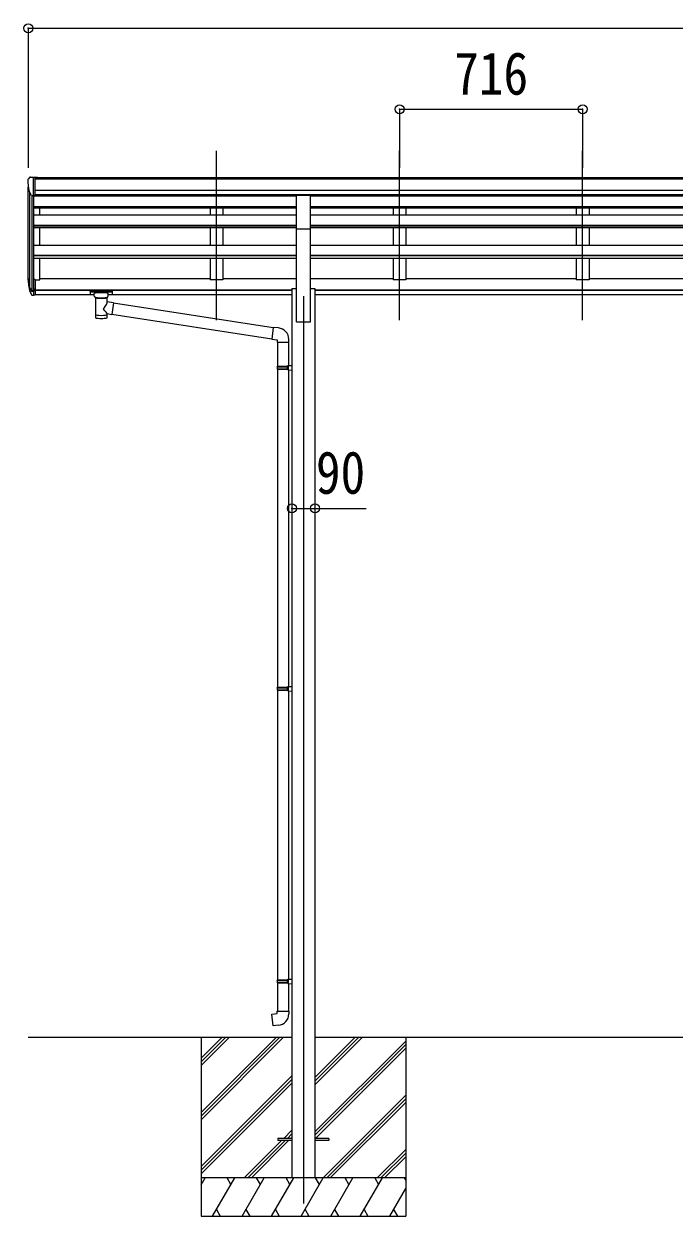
# Model space of a CAD drawing. Units: millimetres at full size. Extents: x -9783 to 9892, y -6828 to 6752.
# Drawn here: x 1162 to 3706, y -4377 to 289 of the extents above; entities that cross this region are included whole.
import ezdxf
from ezdxf.enums import TextEntityAlignment as Align

# ---------------------------------------------------------------- set-up
doc = ezdxf.new("R2010")
doc.units = ezdxf.units.MM
doc.header["$LTSCALE"] = 35
doc.header["$PDMODE"] = 32
doc.header["$PDSIZE"] = 35
for name, color, linetype, lineweight in [('0-0_0', 7, 'Continuous', 9), ('0-1_本体', 4, 'Continuous', 9), ('0-2_部品', 7, 'Continuous', 9), ('0-8_PARTS2', 2, 'Continuous', 9), ('0-A_寸法', 6, 'Continuous', 9)]:
    doc.layers.add(name, color=color, linetype=linetype, lineweight=lineweight)
doc.styles.add('ＭＳ ゴシック', font='')
doc.styles.get('ＭＳ ゴシック').set_extended_font_data('MS Gothic')

msp = doc.modelspace()

# ---------------------------------------------------------------- linework, layer by layer
at = {"layer": '0-0_0'}
for p, q in [((1179.66, -3676.53), (2210.46, -3676.53)), ((1855.66, -3676.53), (1855.66, -4376.53)), ((1855.66, -3970.7), (2149.84, -3676.53)), ((1855.66, -3984.84), (2163.98, -3676.53)), ((1855.66, -3998.99), (2178.12, -3676.53)), ((1855.66, -3786.86), (1965.99, -3676.53)), ((1855.66, -3772.71), (1951.85, -3676.53)), ((1855.66, -3758.57), (1937.7, -3676.53)), ((2300.86, -3676.53), (5110.46, -3676.53)), ((2300.86, -3862.16), (2486.49, -3676.53)), ((2300.86, -3848.01), (2472.35, -3676.53)), ((2300.86, -3833.87), (2458.2, -3676.53)), ((2655.66, -3676.53), (2655.66, -4376.53)), ((2300.86, -4046), (2655.66, -3691.21)), ((2300.86, -4060.14), (2655.66, -3705.35)), ((2303.12, -4072.03), (2655.66, -3719.49)), ((1855.66, -4182.83), (2210.46, -3828.04)), ((1855.66, -4196.98), (2210.46, -3842.18)), ((1855.66, -4211.12), (2210.46, -3856.32)), ((2332.47, -4226.53), (2655.66, -3903.34)), ((2346.61, -4226.53), (2655.66, -3917.48)), ((2360.75, -4226.53), (2655.66, -3931.62)), ((2178.6, -4072.03), (2210.46, -4040.17)), ((2192.74, -4072.03), (2210.46, -4054.31)), ((2024.1, -4226.53), (2169.6, -4081.03)), ((2038.24, -4226.53), (2183.74, -4081.03)), ((2052.38, -4226.53), (2197.88, -4081.03)), ((2206.88, -4072.03), (2210.46, -4068.45)), ((2544.6, -4226.53), (2655.66, -4115.47)), ((2558.74, -4226.53), (2655.66, -4129.61)), ((2572.88, -4226.53), (2655.66, -4143.75)), ((2655.66, -4226.53), (1855.66, -4226.53)), ((1855.66, -4254.03), (1871.54, -4226.53)), ((1900.4, -4376.53), (1987.01, -4226.53)), ((1972.01, -4252.51), (1957.01, -4226.52)), ((2015.87, -4376.52), (2102.48, -4226.53)), ((2087.48, -4252.51), (2072.47, -4226.53)), ((2131.34, -4376.53), (2217.95, -4226.53)), ((2202.95, -4252.51), (2187.94, -4226.53)), ((2246.81, -4376.53), (2333.42, -4226.53)), ((2318.42, -4252.51), (2303.41, -4226.52)), ((2362.28, -4376.53), (2448.89, -4226.53)), ((2433.89, -4252.51), (2418.89, -4226.53)), ((2477.75, -4376.53), (2564.36, -4226.53)), ((2534.36, -4226.53), (2549.36, -4252.51)), ((2649.83, -4226.53), (2655.66, -4236.63)), ((2593.22, -4376.53), (2655.66, -4268.39)), ((1855.66, -4376.53), (2655.66, -4376.53)), ((1915.4, -4350.55), (1930.4, -4376.53)), ((2030.87, -4350.55), (2045.87, -4376.52)), ((2146.34, -4350.54), (2161.34, -4376.53)), ((2261.81, -4350.55), (2276.81, -4376.53)), ((2377.28, -4350.55), (2392.28, -4376.53)), ((2492.75, -4350.55), (2507.75, -4376.53)), ((2608.22, -4350.55), (2623.22, -4376.53))]:
    msp.add_line(p, q, dxfattribs=at)
at = {"layer": '0-1_本体'}
for p, q in [((1206.16, -312.4), (6205.16, -312.4)), ((1206.16, -317.75), (6205.16, -317.75)), ((1179.66, -713.4), (1179.66, -349.16)), ((1183.94, -367.96), (1183.94, -737.67)), ((1206.16, -361.28), (6205.16, -361.29)), ((1193.66, -383.31), (1193.66, -755.67)), ((1199.66, -383.79), (2228.16, -383.79)), ((1199.66, -383.79), (1199.66, -711.23)), ((1206.16, -378.95), (6205.16, -378.95)), ((2228.16, -381.33), (1206.16, -381.33)), ((1890.66, -381.33), (1890.66, -383.79)), ((1940.66, -381.33), (1940.66, -383.79)), ((2283.16, -381.33), (5128.16, -381.33)), ((2283.16, -383.79), (5128.16, -383.79)), ((2606.66, -381.33), (2606.66, -383.79)), ((2656.66, -381.33), (2656.66, -383.79)), ((3322.66, -381.33), (3322.66, -383.79)), ((3372.66, -381.33), (3372.66, -383.79)), ((1199.66, -425.99), (2228.16, -425.99)), ((1199.66, -427.38), (2228.16, -427.38)), ((1199.66, -431.07), (2228.16, -431.07)), ((1199.66, -458.32), (2228.16, -458.32)), ((1224.66, -458.32), (1224.66, -431.07)), ((1890.66, -431.07), (1890.66, -458.32)), ((1940.66, -431.07), (1940.66, -458.32)), ((2283.16, -425.99), (5128.16, -425.99)), ((2283.16, -427.38), (5128.16, -427.38)), ((2283.16, -431.07), (5128.16, -431.07)), ((2283.16, -458.32), (5128.16, -458.32)), ((2606.66, -431.07), (2606.66, -458.32)), ((2656.66, -431.07), (2656.66, -458.32)), ((3322.66, -431.07), (3322.66, -458.32)), ((3372.66, -431.07), (3372.66, -458.32)), ((1199.66, -499.05), (2228.16, -499.05)), ((1199.66, -500.53), (2228.16, -500.53)), ((1199.66, -507.34), (2228.16, -507.34)), ((1224.66, -576.83), (1224.66, -507.34)), ((1890.66, -507.34), (1890.66, -576.83)), ((1940.66, -507.34), (1940.66, -576.83)), ((2228.16, -876.53), (2228.16, -512.58)), ((2283.16, -499.05), (5128.16, -499.05)), ((2283.16, -500.53), (5128.16, -500.53)), ((2283.16, -507.34), (5128.16, -507.34)), ((2283.16, -876.53), (2283.16, -512.58)), ((2606.66, -507.34), (2606.66, -576.83)), ((2656.66, -507.34), (2656.66, -576.83)), ((3322.66, -507.34), (3322.66, -576.83)), ((3372.66, -507.34), (3372.66, -576.83)), ((1199.66, -576.83), (2228.16, -576.83)), ((2283.16, -576.83), (5128.16, -576.83)), ((1199.66, -616.14), (2228.16, -616.14)), ((1199.66, -617.63), (2228.16, -617.63)), ((1199.66, -627.1), (2228.16, -627.1)), ((1224.66, -712.06), (1224.66, -627.1)), ((1890.66, -627.1), (1890.66, -712.06)), ((2283.16, -616.14), (5128.16, -616.14)), ((2283.16, -617.63), (5128.16, -617.63)), ((2283.16, -627.1), (5128.16, -627.1)), ((2606.66, -627.1), (2606.66, -712.06)), ((3322.66, -627.1), (3322.66, -712.06)), ((1206.16, -712.06), (1224.66, -712.06)), ((1224.66, -707.26), (1890.66, -707.26)), ((1940.66, -707.26), (2228.16, -707.26)), ((2210.66, -746.53), (2228.16, -746.53)), ((2210.66, -746.53), (2210.66, -4226.53)), ((2283.16, -707.26), (2606.66, -707.26)), ((2283.16, -746.53), (2300.66, -746.53)), ((2300.66, -746.53), (2300.66, -4226.53)), ((2656.66, -707.26), (3322.66, -707.26)), ((3372.66, -707.26), (4038.66, -707.26)), ((1206.16, -751.56), (2210.66, -751.56)), ((1206.16, -752.94), (2210.66, -752.94)), ((1206.16, -770.12), (1437.66, -770.12)), ((1491.66, -770.12), (2210.66, -770.12)), ((2300.66, -751.56), (5110.66, -751.56)), ((2300.66, -752.94), (5110.66, -752.94)), ((2300.66, -770.12), (5110.66, -770.12)), ((2228.16, -876.53), (2283.16, -876.53))]:
    msp.add_line(p, q, dxfattribs=at)
for points in [[(1940.66, -627.1), (1940.66, -712.06), (1890.66, -712.06)], [(2656.66, -627.1), (2656.66, -712.06), (2606.66, -712.06)], [(3372.66, -627.1), (3372.66, -712.06), (3322.66, -712.06)]]:
    msp.add_lwpolyline(points, dxfattribs=at)
at = {"layer": '0-2_部品'}
for p, q in [((1177.66, -320.17), (1177.66, -320.8)), ((1184.57, -311.37), (1180.5, -317.18)), ((1187.66, -310.8), (1185.33, -310.94)), ((1187.66, -310.8), (1206.16, -310.8)), ((1199.66, -383.79), (1199.66, -310.8)), ((1206.16, -310.8), (1216.16, -310.89)), ((1206.16, -382.79), (1206.16, -310.8)), ((1216.16, -312.4), (1216.16, -310.89)), ((1192.03, -381.97), (1182.76, -365.91)), ((1199.66, -383.79), (1194.45, -383.47)), ((1206.16, -382.79), (1199.66, -382.79)), ((2228.16, -380.67), (2283.16, -380.67)), ((2228.16, -512.74), (2228.16, -380.67)), ((2283.16, -512.74), (2283.16, -380.67)), ((2228.16, -512.74), (2283.16, -512.74)), ((1182.05, -737.27), (1192.21, -756.44)), ((1193.22, -755.19), (1183.47, -736.78)), ((1199.66, -711.23), (1199.66, -773.11)), ((1206.16, -711.23), (1199.66, -711.23)), ((1206.16, -711.23), (1206.16, -772.29)), ((1184.64, -754.13), (1192.21, -771.61)), ((1199.66, -755.94), (1194.52, -755.94)), ((1199.66, -757.94), (1194.81, -757.94)), ((1199.66, -773.11), (1194.81, -773.11)), ((1206.16, -749.54), (1199.66, -749.54)), ((1206.16, -754.94), (1199.66, -754.94)), ((1206.16, -772.29), (1199.66, -772.29)), ((1421.16, -758.01), (1421.16, -768.76)), ((1421.16, -758.2), (1421.16, -759.74)), ((1423.16, -757.34), (1506.16, -757.34)), ((1423.16, -759.52), (1506.16, -759.52)), ((1423.16, -769.43), (1437.66, -769.43)), ((1437.66, -776.24), (1437.66, -765.96)), ((1441.76, -780.74), (1441.74, -861.03)), ((1487.56, -798.31), (1487.56, -780.73)), ((1491.66, -776.24), (1491.66, -765.96)), ((1491.66, -769.43), (1506.16, -769.43)), ((1508.16, -758.01), (1508.16, -768.76)), ((1512.78, -802.22), (1487.56, -798.3)), ((1512.78, -802.22), (1505.76, -847.48)), ((1512.78, -802.22), (2136.74, -899.01)), ((1487.57, -861.03), (1487.56, -844.4)), ((1487.56, -844.65), (1505.76, -847.48)), ((2132.73, -944.84), (1505.76, -847.48)), ((2157.58, -900.84), (2136.74, -899.01)), ((2152.66, -956.58), (2198.66, -956.58)), ((2154.66, -956.58), (2154.66, -1050.58)), ((2196.66, -956.58), (2196.66, -1048.02)), ((2198.66, -956.58), (2198.66, -945.67)), ((2152.66, -1052.58), (2153.66, -1050.58)), ((2152.66, -1052.58), (2196.66, -1052.58)), ((2152.66, -1052.58), (2152.66, -1060.58)), ((2152.66, -1060.58), (2196.66, -1060.58)), ((2152.66, -1060.58), (2153.66, -1062.58)), ((2153.66, -1050.58), (2196.66, -1050.58)), ((2153.66, -1062.58), (2196.66, -1062.58)), ((2154.66, -1062.58), (2154.66, -2306.77)), ((2192.18, -1052.58), (2191.75, -1050.58)), ((2194.66, -1048.08), (2210.66, -1047.61)), ((2194.66, -1050.08), (2194.66, -1048.08)), ((2194.66, -1050.08), (2196.66, -1050.08)), ((2194.66, -1065.08), (2194.66, -1063.08)), ((2194.66, -1065.08), (2210.66, -1065.55)), ((2196.66, -1065.14), (2196.66, -2304.21)), ((2210.66, -1047.61), (2210.66, -1065.55)), ((2152.66, -2308.77), (2153.66, -2306.77)), ((2152.66, -2308.77), (2196.66, -2308.77)), ((2152.66, -2308.77), (2152.66, -2316.77)), ((2152.66, -2316.77), (2196.66, -2316.77)), ((2152.66, -2316.77), (2153.66, -2318.77)), ((2153.66, -2306.77), (2196.66, -2306.77)), ((2153.66, -2318.77), (2196.66, -2318.77)), ((2154.66, -2318.77), (2154.66, -3451.93)), ((2192.18, -2308.77), (2191.75, -2306.77)), ((2194.66, -2304.27), (2210.66, -2303.8)), ((2194.66, -2306.27), (2194.66, -2304.27)), ((2194.66, -2306.27), (2196.66, -2306.27)), ((2194.66, -2321.27), (2194.66, -2319.27)), ((2194.66, -2321.27), (2210.66, -2321.74)), ((2196.66, -2321.33), (2196.66, -3449.37)), ((2210.66, -2303.8), (2210.66, -2321.74)), ((2152.66, -3453.93), (2153.66, -3451.93)), ((2153.66, -3451.93), (2196.66, -3451.93)), ((2192.18, -3453.93), (2191.75, -3451.93)), ((2194.66, -3449.43), (2210.66, -3448.96)), ((2194.66, -3451.43), (2194.66, -3449.43)), ((2194.66, -3451.43), (2196.66, -3451.43)), ((2210.66, -3448.96), (2210.66, -3466.9)), ((2152.66, -3453.93), (2196.66, -3453.93)), ((2152.66, -3453.93), (2152.66, -3461.93)), ((2152.66, -3461.93), (2196.66, -3461.93)), ((2152.66, -3461.93), (2153.66, -3463.93)), ((2153.66, -3463.93), (2196.66, -3463.93)), ((2154.66, -3463.93), (2154.66, -3573.93)), ((2194.66, -3466.43), (2194.66, -3464.43)), ((2194.66, -3466.43), (2210.66, -3466.9)), ((2196.66, -3466.49), (2196.66, -3573.93)), ((2152.66, -3573.93), (2198.66, -3573.93)), ((2152.66, -3583.93), (2152.66, -3573.93)), ((2198.66, -3573.93), (2198.66, -3584.85))]:
    msp.add_line(p, q, dxfattribs=at)
at = {"layer": '0-2_部品', "color": 4}
for p, q in [((2155.86, -4072.03), (2155.86, -4081.03)), ((2210.66, -4072.03), (2155.86, -4072.03)), ((2210.66, -4081.03), (2155.86, -4081.03)), ((2355.46, -4072.03), (2300.66, -4072.03))]:
    msp.add_line(p, q, dxfattribs=at)
at = {"layer": '0-2_部品'}
for points in [[(1421.16, -758.01), (1421.2, -757.81), (1421.28, -757.67), (1421.38, -757.58), (1421.48, -757.52), (1421.6, -757.47), (1421.89, -757.41), (1422.38, -757.36), (1422.92, -757.34), (1423.16, -757.34)], [(1421.16, -768.76), (1421.2, -768.96), (1421.28, -769.1), (1421.38, -769.19), (1421.48, -769.25), (1421.6, -769.3), (1421.89, -769.36), (1422.38, -769.41), (1422.92, -769.43), (1423.16, -769.43)], [(1437.7, -776.18), (1437.67, -776.54), (1437.92, -777.49), (1438.44, -778.38), (1439.24, -779.22), (1440.36, -780.01), (1441.76, -780.74)], [(1487.56, -780.73), (1487.79, -780.63), (1489.15, -779.9), (1490.26, -779.05), (1491.02, -778.18), (1491.48, -777.29), (1491.65, -776.4)], [(1506.16, -757.34), (1506.51, -757.35), (1507.04, -757.37), (1507.49, -757.42), (1507.79, -757.5), (1507.96, -757.6), (1508.08, -757.74), (1508.15, -757.92), (1508.16, -758.01)], [(1506.16, -769.43), (1506.51, -769.42), (1507.04, -769.4), (1507.49, -769.35), (1507.79, -769.27), (1507.96, -769.17), (1508.08, -769.03), (1508.15, -768.85), (1508.16, -768.76)], [(2136.74, -899.01), (2132.73, -944.84), (2152.66, -946.58), (2152.66, -956.58)], [(2192.18, -1052.58), (2192.18, -1060.58), (2191.75, -1062.58)], [(2194.66, -1063.08), (2196.66, -1063.08), (2196.66, -1050.08)], [(2192.18, -2308.77), (2192.18, -2316.77), (2191.75, -2318.77)], [(2194.66, -2319.27), (2196.66, -2319.27), (2196.66, -2306.27)], [(2194.66, -3464.43), (2196.66, -3464.43), (2196.66, -3451.43)], [(2192.18, -3453.93), (2192.18, -3461.93), (2191.75, -3463.93)], [(2157.58, -3629.68), (2136.74, -3631.5), (2132.73, -3585.67), (2152.66, -3583.93)]]:
    msp.add_lwpolyline(points, dxfattribs=at)
at = {"layer": '0-2_部品', "color": 4}
msp.add_lwpolyline([(2355.46, -4072.03), (2355.46, -4081.03), (2300.66, -4081.03)], dxfattribs=at)
at = {"layer": '0-2_部品'}
for centre, radius, start, end in [((1180.66, -320.17), 3, 93, 180), ((1379.66, -320.8), 202, 180, 192.90261), ((1185.39, -311.94), 1, 93.5, 145), ((1194.63, -380.47), 3, 210, 266.5), ((1268.32, -715.1), 89.07, 174.49576, 194.41188), ((1267.61, -710.82), 88.05, 177.22392, 197.21071), ((1312.88, -718.05), 133.22, 183.27987, 195.71302), ((1194.81, -754.94), 3, 210, 270), ((1194.81, -770.11), 3, 210, 270), ((1194.52, -754.44), 1.5, 210, 270), ((2153.66, -945.67), 45, 0, 85), ((2153.66, -3584.85), 45, 275, 0)]:
    msp.add_arc(centre, radius, start, end, dxfattribs=at)
for centre, major_axis, ratio, start_param, end_param in [((1423.16, -759.74), (2, 0), 0.109601, 1.5707963, 3.1415927), ((1464.66, -765.96), (27, 0), 0.122176, 6.2831853, 9.424778), ((1464.67, -781.19), (-22.91, 0.42), 0.072511, 0.0008029, 1.5715993), ((1464.67, -782.81), (-22.91, 0.42), 0.072511, 0.0008029, 1.5715993), ((1464.65, -781.19), (22.92, 0.42), 0.07247, 4.71158, 6.2823764), ((1464.65, -782.81), (22.92, 0.42), 0.07247, 4.71158, 6.2823764), ((1475.66, -776.24), (16, 0), 0.361356, 6.2636979, 6.2831853), ((1506.16, -759.74), (2, 0), 0.109601, 0, 1.5707963), ((1464.66, -824.85), (-22.81, -26.62), 0.234429, 1.6855472, 3.1268519), ((1467.21, -822.21), (20.32, -22.25), 0.045535, 0.0389954, 1.3075346), ((1464.66, -861.03), (22.92, 0), 0.101955, 3.1415499, 6.2833984), ((1464.66, -848.59), (22.91, 0), 0.122865, 3.1415927, 6.2831853)]:
    msp.add_ellipse(centre, major_axis=major_axis, ratio=ratio, start_param=start_param, end_param=end_param, dxfattribs=at)
at = {"layer": '0-8_PARTS2'}
for p, q in [((1915.66, -870.32), (1915.66, -207.8)), ((2631.66, -870.32), (2631.66, -207.8)), ((3347.66, -870.32), (3347.66, -207.8)), ((2255.66, -776.53), (2255.66, -4326.53))]:
    msp.add_line(p, q, dxfattribs=at)
at = {"layer": '0-A_寸法'}
for p, q in [((1179.66, 271.83), (1179.66, -273.79)), ((1179.66, 271.83), (6231.66, 271.83)), ((2631.66, -44.79), (2631.66, -273.79)), ((2631.66, -44.79), (3347.66, -44.79)), ((3347.66, -44.79), (3347.66, -273.79)), ((2210.66, -1606.71), (2300.66, -1606.71)), ((2300.66, -1606.71), (2500.66, -1606.71))]:
    msp.add_line(p, q, dxfattribs=at)
for p in [(1179.66, 271.83), (2631.66, -44.79), (3347.66, -44.79), (2210.66, -1606.71), (2300.66, -1606.71)]:
    msp.add_point(p, dxfattribs=at)

# ---------------------------------------------------------------- texts
at = {"layer": '0-A_寸法', "color": 7, "style": 'ＭＳ ゴシック', "width": 0.85}
for s, p in [('716', (2845.28, -37.79)), ('90', (2304.41, -1599.71))]:
    msp.add_text(s, height=166.8, dxfattribs=at).set_placement(p, align=Align.BOTTOM_LEFT)

doc.saveas('drawing.dxf')
